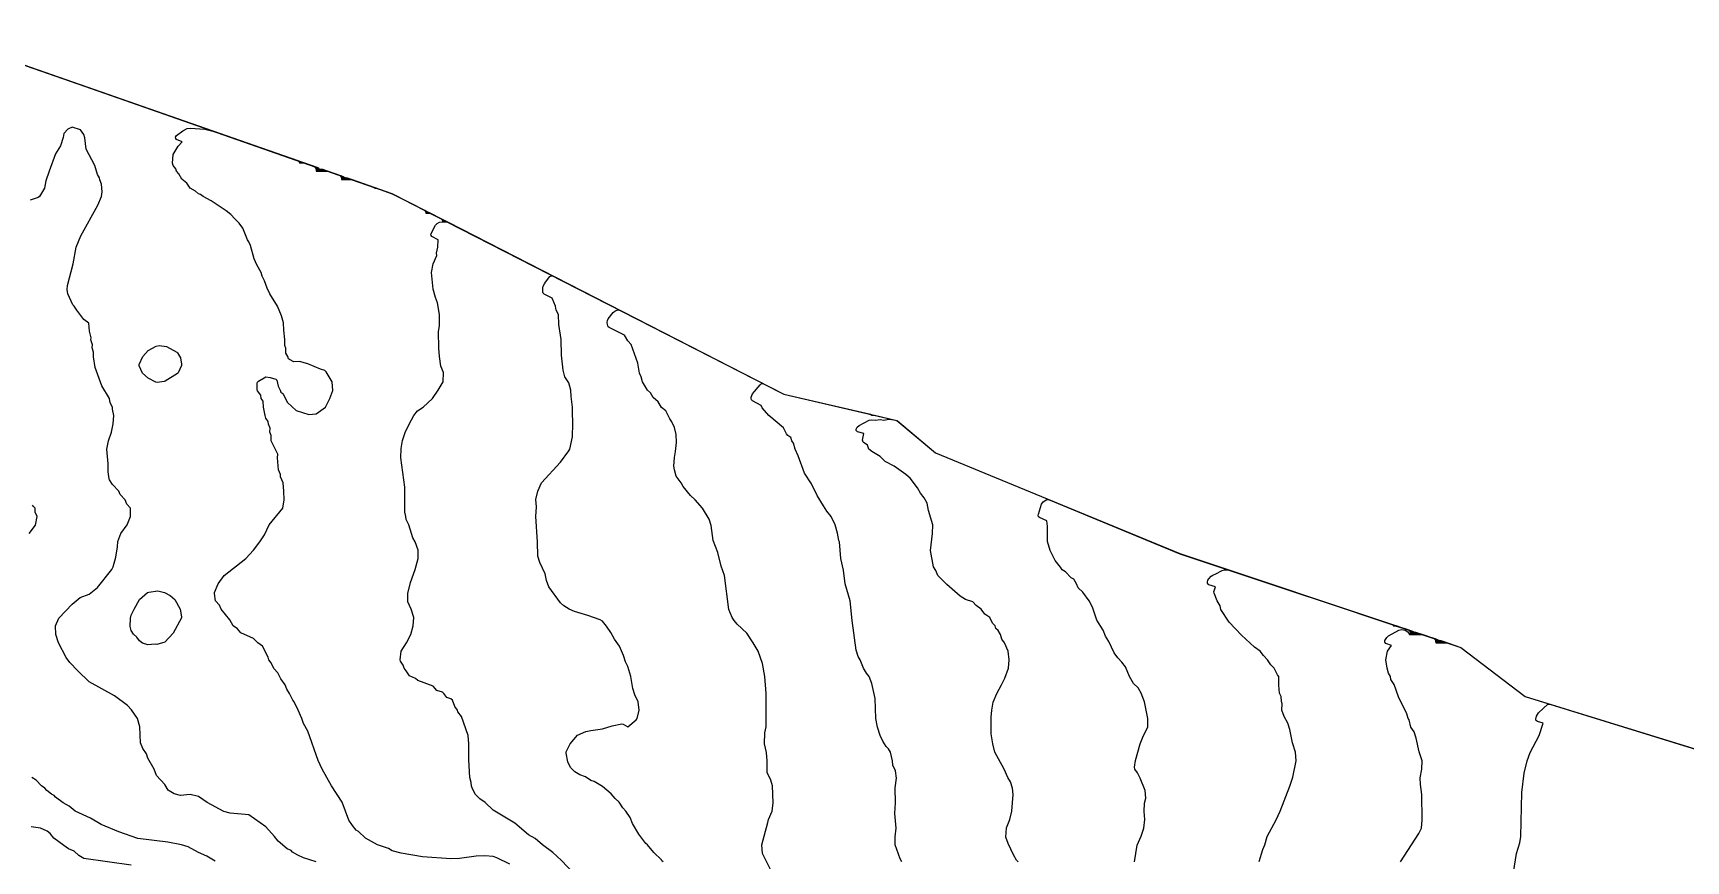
# Model space of a CAD drawing. Header units: millimetres. Extents: x 0 to 1688, y 0 to 1207.
# Drawn here: x 588.4 to 1079.3, y 872.7 to 1118.5 of the extents above; entities that cross this region are included whole.
import ezdxf

# ---------------------------------------------------------------- set-up
doc = ezdxf.new("R2010")
doc.units = ezdxf.units.MM
doc.layers.add('CONTOUR_1m', color=8, linetype='Continuous')
doc.layers.add('CONTOUR_5m_INDEX', color=1, linetype='Continuous')

msp = doc.modelspace()

# ---------------------------------------------------------------- linework, layer by layer
at = {"layer": 'CONTOUR_1m'}
for points, elevation in [([(558.56, 1118.54), (672.82, 1078.62), (673.06, 1078.49), (673.25, 1078.25), (673.55, 1078.15), (674.29, 1078.11), (680.43, 1075.97), (680.75, 1075.75), (681.44, 1075.61), (694.95, 1070.89), (811.34, 1011.34), (844.89, 1003.56), (845.14, 1003.42), (856.42, 993.89), (928.96, 963.98), (1012.46, 936.16), (1031.56, 921.56), (1097.55, 901.2)], 524.3), ([(558.56, 1118.54), (672.74, 1078.65), (673.03, 1078.47), (673.2, 1078.2), (673.5, 1078.11), (674.42, 1078.06), (680.32, 1076), (680.7, 1075.7), (681.57, 1075.57), (694.95, 1070.89), (811.34, 1011.34), (844.89, 1003.56), (845.14, 1003.42), (856.42, 993.89), (928.96, 963.98), (1012.46, 936.16), (1031.56, 921.56), (1097.55, 901.2)], 529.3), ([(558.56, 1118.54), (672.67, 1078.68), (672.96, 1078.49), (673.15, 1078.15), (673.46, 1078.06), (674.56, 1078.02), (680.22, 1076.04), (680.46, 1075.9), (680.65, 1075.66), (680.96, 1075.56), (681.7, 1075.52), (694.95, 1070.89), (811.34, 1011.34), (844.89, 1003.56), (845.14, 1003.42), (856.42, 993.89), (928.96, 963.98), (1012.46, 936.16), (1031.56, 921.56), (1097.55, 901.2)], 534.3), ([(558.56, 1118.54), (672.6, 1078.7), (672.91, 1078.5), (673.1, 1078.11), (673.41, 1078.02), (674.69, 1077.97), (680.15, 1076.07), (680.41, 1075.91), (680.61, 1075.61), (680.91, 1075.52), (681.84, 1075.47), (694.95, 1070.89), (811.34, 1011.34), (844.89, 1003.56), (845.14, 1003.42), (856.42, 993.89), (928.96, 963.98), (1012.46, 936.16), (1031.56, 921.56), (1097.55, 901.2)], 539.3), ([(558.56, 1118.54), (672.47, 1078.75), (672.82, 1078.49), (673.01, 1078.01), (674.78, 1077.94), (680.08, 1076.09), (680.36, 1075.86), (680.51, 1075.51), (680.82, 1075.43), (682.1, 1075.38), (694.95, 1070.89), (811.34, 1011.34), (844.89, 1003.56), (845.14, 1003.42), (856.42, 993.89), (928.96, 963.98), (1012.46, 936.16), (1031.56, 921.56), (1097.55, 901.2)], 549.3), ([(558.56, 1118.54), (672.4, 1078.77), (672.79, 1078.46), (672.95, 1077.96), (674.94, 1077.88), (680.01, 1076.11), (680.29, 1075.88), (680.45, 1075.47), (682.02, 1075.41), (694.95, 1070.89), (811.34, 1011.34), (844.89, 1003.56), (845.14, 1003.42), (856.42, 993.89), (928.96, 963.98), (997.97, 941), (998.3, 940.78), (998.99, 940.65), (1005.47, 938.5), (1005.8, 938.28), (1006.5, 938.15), (1012.46, 936.16), (1031.56, 921.56), (1097.55, 901.2)], 554.3), ([(558.56, 1118.54), (672.33, 1078.8), (672.72, 1078.48), (672.9, 1077.9), (675.1, 1077.83), (679.94, 1076.13), (680.27, 1075.84), (680.4, 1075.41), (682.18, 1075.35), (694.95, 1070.89), (705.13, 1065.69), (705.43, 1065.41), (705.84, 1065.33), (811.34, 1011.34), (844.89, 1003.56), (845.14, 1003.42), (856.42, 993.89), (928.96, 963.98), (997.86, 941.03), (998.24, 940.75), (999.12, 940.61), (1005.36, 938.53), (1005.74, 938.25), (1006.63, 938.11), (1012.46, 936.16), (1031.56, 921.56), (1097.55, 901.2)], 559.3), ([(558.56, 1118.54), (672.26, 1078.82), (672.65, 1078.51), (672.85, 1077.85), (675.25, 1077.78), (679.87, 1076.16), (680.2, 1075.87), (680.35, 1075.36), (682.34, 1075.3), (694.95, 1070.89), (705.02, 1065.75), (705.38, 1065.36), (705.95, 1065.27), (710.09, 1063.15), (710.38, 1062.89), (710.78, 1062.8), (811.34, 1011.34), (844.89, 1003.56), (845.14, 1003.42), (856.42, 993.89), (928.96, 963.98), (997.77, 941.06), (998.01, 940.92), (998.2, 940.7), (998.5, 940.61), (999.25, 940.57), (1005.27, 938.56), (1005.52, 938.43), (1005.7, 938.2), (1006, 938.11), (1006.76, 938.07), (1012.46, 936.16), (1031.56, 921.56), (1097.55, 901.2)], 564.3), ([(558.56, 1118.54), (667.35, 1080.54), (667.74, 1080.22), (668.38, 1080.17), (672.12, 1078.87), (672.37, 1078.72), (672.54, 1078.49), (672.74, 1077.74), (675.55, 1077.67), (679.74, 1076.2), (680.1, 1075.85), (680.24, 1075.24), (682.66, 1075.19), (694.95, 1070.89), (704.87, 1065.83), (705.13, 1065.6), (705.27, 1065.26), (705.9, 1065.24), (706.16, 1065.16), (709.96, 1063.22), (710.17, 1063.01), (710.28, 1062.78), (711, 1062.69), (811.34, 1011.34), (844.89, 1003.56), (845.14, 1003.42), (856.42, 993.89), (928.96, 963.98), (997.62, 941.11), (997.92, 940.92), (998.1, 940.61), (998.41, 940.52), (999.51, 940.48), (1005.13, 938.61), (1005.42, 938.43), (1005.61, 938.11), (1005.91, 938.02), (1007.01, 937.98), (1012.46, 936.16), (1031.56, 921.56), (1097.55, 901.2)], 574.3), ([(558.56, 1118.54), (667.24, 1080.57), (667.51, 1080.41), (667.68, 1080.17), (668.54, 1080.12), (672.05, 1078.89), (672.3, 1078.75), (672.47, 1078.52), (672.68, 1077.68), (675.7, 1077.62), (679.74, 1076.19), (680.03, 1075.88), (680.19, 1075.19), (682.82, 1075.13), (694.95, 1070.89), (704.8, 1065.86), (705.11, 1065.57), (705.21, 1065.2), (706, 1065.19), (706.26, 1065.11), (709.89, 1063.25), (710.1, 1063.05), (710.22, 1062.72), (710.84, 1062.71), (711.1, 1062.64), (811.34, 1011.34), (844.89, 1003.56), (845.14, 1003.42), (856.42, 993.89), (928.96, 963.98), (997.56, 941.13), (997.87, 940.93), (998.06, 940.57), (998.37, 940.48), (999.64, 940.44), (1005.06, 938.63), (1005.37, 938.43), (1005.56, 938.07), (1005.87, 937.98), (1007.14, 937.94), (1012.46, 936.16), (1031.56, 921.56), (1097.55, 901.2)], 579.3), ([(558.56, 1118.54), (667.14, 1080.61), (667.44, 1080.42), (667.63, 1080.07), (668.81, 1080.02), (671.98, 1078.92), (672.23, 1078.77), (672.41, 1078.53), (672.63, 1077.62), (675.84, 1077.57), (679.67, 1076.22), (679.99, 1075.84), (680.13, 1075.13), (682.89, 1075.1), (694.95, 1070.89), (704.74, 1065.89), (705.04, 1065.61), (705.15, 1065.15), (706.1, 1065.14), (706.37, 1065.06), (709.82, 1063.29), (710.06, 1063.04), (710.17, 1062.67), (710.94, 1062.66), (711.21, 1062.58), (811.34, 1011.34), (844.89, 1003.56), (845.14, 1003.42), (856.42, 993.89), (928.96, 963.98), (997.5, 941.15), (997.85, 940.9), (998.01, 940.52), (999.51, 940.48), (1005, 938.65), (1005.36, 938.4), (1005.52, 938.02), (1005.83, 937.94), (1007.19, 937.92), (1012.46, 936.16), (1031.56, 921.56), (1097.55, 901.2)], 584.3), ([(586.27, 1108.86), (667, 1080.66), (667.35, 1080.4), (667.5, 1080.04), (668.87, 1080), (671.9, 1078.95), (672.16, 1078.79), (672.33, 1078.56), (672.51, 1078.02), (672.57, 1077.57), (675.99, 1077.52), (679.53, 1076.26), (679.86, 1075.89), (680, 1075.07), (683.04, 1075.05), (694.95, 1070.89), (704.67, 1065.93), (705.01, 1065.57), (705.1, 1065.1), (706.2, 1065.09), (706.46, 1065.01), (709.75, 1063.32), (710.03, 1063.01), (710.11, 1062.61), (711.05, 1062.6), (711.32, 1062.53), (811.34, 1011.34), (844.89, 1003.56), (845.14, 1003.42), (856.42, 993.89), (928.96, 963.98), (997.43, 941.17), (997.79, 940.92), (997.97, 940.47), (999.74, 940.41), (1005.01, 938.65), (1005.3, 938.42), (1005.47, 937.99), (1007.1, 937.95), (1012.46, 936.16), (1031.56, 921.56), (1097.55, 901.2)], 589.3), ([(672.5, 872.47), (668.73, 873.68), (667, 874.44), (665.43, 875.38), (665, 875.8), (663.87, 876.37), (661.15, 878.65), (660.12, 880.01), (657.5, 882.91), (652.5, 886.42), (646.92, 886.92), (645.06, 887.46), (640.12, 890.05), (637.5, 891.92), (635, 892.48), (632.11, 892.2), (630.24, 892.7), (628.79, 893.54), (628.54, 893.79), (627.5, 895.42), (625.01, 898.14), (624.32, 900), (622.5, 903.23), (622.05, 904.55), (620.99, 906.09), (620.28, 907.85), (620.09, 912.61), (619.34, 915), (617.64, 917.64), (616.39, 918.89), (612.52, 921.72), (604.98, 925.91), (601.62, 929.15), (599.27, 931.71), (598.22, 933.15), (595.94, 937.5), (595.14, 939.97), (595.02, 942.53), (596.02, 944.87), (599.97, 949), (602.4, 950.98), (605, 951.95), (607.5, 953.89), (611.76, 959.27), (612.13, 960.02), (612.91, 962.92), (613.47, 965.97), (613.52, 967.63), (614.42, 969.97), (616.28, 972.5), (617.33, 975), (617.28, 977.5), (616.26, 978.7), (615.73, 980), (614.19, 981.59), (613.79, 982.5), (611.99, 984.49), (611.1, 985.89), (610.99, 986.17), (610.68, 988.23), (610.64, 990.65), (610.27, 994.96), (610.75, 997.45), (611.65, 1000.02), (612.17, 1002.53), (612.35, 1005), (611.96, 1006.92), (611.99, 1007.5), (611.3, 1008.75), (611.04, 1010), (608.79, 1013.79), (606.77, 1019.27), (606.32, 1022.45), (606.3, 1023.8), (605.96, 1025.04), (605.98, 1025.98), (605.48, 1027.43), (605.59, 1028.09), (605.15, 1030.05), (604.95, 1032.45), (603.49, 1033.54), (601.32, 1036.26), (600.54, 1037.5), (600.18, 1037.84), (598.67, 1041.11), (598.5, 1042.45), (598.55, 1043.61), (600.28, 1049.98), (601.18, 1055), (602.52, 1058.35), (607.63, 1067.48), (608.71, 1069.98), (608.91, 1071.41), (608.68, 1073.66), (608.18, 1074.97), (608.1, 1075.6), (607.49, 1076.59), (606.68, 1079.18), (604.12, 1084.12), (603.73, 1087.48), (603.42, 1088.42), (602.5, 1089.82), (600, 1090.58), (598.66, 1090), (597.5, 1088.73), (597.33, 1087.5), (596.53, 1085.03), (595, 1082.69), (593.1, 1077.51), (592.14, 1074.64), (591.79, 1072.51), (590.29, 1070.03), (589.9, 1069.71), (587.54, 1068.97)], 589.3), ([(749.02, 869.05), (745.36, 872.85), (742.78, 875.25), (739.7, 877.48), (737.5, 879.37), (735.52, 880.52), (731.47, 883.97), (725, 887.86), (722.62, 890.08), (721.12, 891.18), (719.8, 892.46), (718.97, 893.97), (718.64, 894.9), (718.53, 896.03), (718.09, 897.5), (717.76, 902.73), (717.76, 907.49), (717.59, 910), (715.61, 915.61), (714.57, 916.97), (714.39, 917.5), (713.62, 918.57), (712.93, 920.43), (712.5, 920.84), (711.24, 921.3), (710.4, 922.5), (710, 922.84), (708.26, 923.33), (707.17, 924.67), (702.65, 926.34), (701.95, 926.95), (700.21, 927.66), (699.23, 929.23), (698.57, 929.98), (698.33, 930.83), (697.52, 932.09), (697.4, 932.5), (697.68, 935.03), (699.24, 937.51), (700.55, 939.98), (701.26, 942.5), (701.42, 945), (700.69, 947.48), (699.72, 949.71), (699.7, 952.19), (700.43, 955.46), (701.82, 959.31), (702.76, 962.5), (702.79, 964.98), (701.87, 967.5), (701.15, 968.69), (700, 972.54), (699.19, 974.13), (699.13, 975), (698.81, 976.27), (698.76, 983.73), (697.56, 992.43), (697.71, 995.17), (698.13, 997.55), (698.9, 999.96), (700.04, 1002.47), (701.43, 1004.95), (702.54, 1006.38), (704.23, 1007.5), (707, 1010), (708.69, 1012.49), (710.15, 1015), (710.3, 1017.8), (709.52, 1019.64), (709.11, 1022.47), (708.94, 1024.98), (708.84, 1029.93), (709.12, 1031.62), (709.1, 1035), (708.49, 1038.49), (707.86, 1040.05), (707.25, 1042.5), (706.76, 1047.46), (707.22, 1050), (708.25, 1052.5), (708.2, 1053.23), (708.61, 1055), (708.65, 1057.13), (706.83, 1058.1), (706.58, 1058.45), (706.55, 1058.81), (707.89, 1061.5), (708.43, 1062.03), (709.1, 1062.37), (709.9, 1062.5), (711.25, 1062.5), (711.53, 1062.42), (811.34, 1011.34), (844.89, 1003.56), (845.14, 1003.42), (856.42, 993.89), (928.96, 963.98), (997.31, 941.21), (997.71, 940.9), (997.87, 940.37), (1000.05, 940.3), (1004.88, 938.69), (1005.21, 938.4), (1005.37, 937.88), (1007.42, 937.84), (1012.46, 936.16), (1031.56, 921.56), (1097.55, 901.2)], 599.3), ([(775.5, 872.5), (775.16, 872.77), (775, 873.08), (772.78, 875.21), (770.92, 877.48), (770.39, 877.93), (768.27, 880.71), (766.39, 883.89), (765.69, 885.69), (764.44, 887.48), (763.5, 888.49), (762.5, 890.15), (761.23, 891.31), (760.13, 892.63), (757.48, 894.8), (755, 896.33), (754.09, 896.64), (752.5, 897.67), (750.81, 898.31), (749.25, 899.2), (748.05, 900.5), (747.22, 902.17), (746.69, 904.75), (746.72, 905.16), (747.86, 907.5), (750.04, 910.09), (752.55, 911.13), (754.02, 911.49), (757.5, 911.97), (760.37, 912.9), (763.21, 913.44), (763.69, 913.38), (765, 912.56), (767.51, 914.6), (767.78, 915), (768.36, 917.5), (768.09, 920), (767.14, 922.07), (766.55, 923.99), (765.94, 927.48), (765, 930.52), (764.34, 931.84), (763.74, 933.77), (762.51, 936.54), (761.1, 938.55), (759.99, 940.57), (758.7, 942.48), (757.48, 943.9), (756.79, 944.31), (753.17, 945.65), (749.19, 946.77), (747.58, 947.53), (746.06, 948.47), (745, 949.39), (741.55, 954.1), (740.92, 955.98), (740.52, 958.02), (738.85, 961.35), (738.31, 963.26), (738.22, 967.51), (737.73, 975.05), (737.9, 977.88), (737.75, 980.04), (738.29, 982.5), (739.38, 985.05), (744.99, 991.13), (747.51, 994.49), (747.83, 995.02), (748.64, 998.64), (748.58, 1000), (748.74, 1001.26), (748.64, 1007.48), (748.19, 1010.64), (748.15, 1012.5), (747.5, 1014.69), (746.35, 1016.43), (745.87, 1018.42), (745.34, 1022.87), (745.22, 1027.53), (744.5, 1032.05), (744.41, 1035), (743.79, 1036.25), (743.51, 1037.5), (742.56, 1039.8), (740.16, 1041.03), (739.9, 1041.31), (739.82, 1041.59), (739.78, 1042.91), (739.91, 1043.41), (740.24, 1044.11), (740.57, 1044.63), (741.9, 1046.22), (742.26, 1046.46), (742.54, 1046.49), (742.82, 1046.41), (811.34, 1011.34), (837.34, 1005.32), (837.65, 1005.16), (838.11, 1005.14), (844.89, 1003.56), (845.14, 1003.42), (856.42, 993.89), (928.96, 963.98), (997.25, 941.24), (997.65, 940.92), (997.82, 940.32), (1000.2, 940.25), (1004.82, 938.71), (1005.15, 938.42), (1005.32, 937.83), (1007.58, 937.79), (1012.46, 936.16), (1031.56, 921.56), (1097.55, 901.2)], 604.3), ([(807.47, 870), (805.04, 874.94), (804.81, 877.57), (806.66, 884.14), (806.8, 885.03), (807.93, 887.5), (808.23, 890), (808.01, 895), (807.5, 896.77), (806.45, 898.98), (806.42, 902.48), (806.2, 904.97), (805.61, 907.53), (805.74, 910.74), (806.13, 912.52), (806.11, 922.49), (805.76, 927.48), (805.01, 931.34), (803.74, 935), (802.22, 937.5), (800.38, 940.38), (797.54, 943.06), (796.64, 944.17), (796.06, 945), (795.05, 947.41), (793.74, 957.5), (792.73, 960.28), (791.76, 964.29), (790.41, 967.91), (789.79, 972.3), (789.21, 974.21), (787.18, 977.5), (785.05, 980), (783.62, 981.22), (781.44, 983.94), (780.84, 985.02), (779.43, 986.98), (778.85, 988.85), (778.73, 990), (778.85, 992.5), (779.24, 994.26), (779.5, 997.03), (779.37, 999.37), (778.94, 1001.47), (778.14, 1003.14), (777.47, 1004.04), (776.35, 1006.36), (775.01, 1007.36), (774.04, 1009.04), (772.51, 1010.34), (771.72, 1011.72), (770.87, 1012.53), (769.41, 1014.97), (769.01, 1016.51), (768.52, 1017.54), (768.04, 1020.55), (766.06, 1026.06), (765, 1027.2), (764.01, 1028.82), (759.46, 1031.15), (759.23, 1031.34), (759.08, 1031.58), (758.95, 1032.04), (758.91, 1032.58), (759.01, 1033.21), (759.22, 1033.71), (760.7, 1035.58), (761.15, 1035.95), (761.6, 1036.18), (762.3, 1036.34), (762.66, 1036.25), (811.34, 1011.34), (837.08, 1005.38), (837.5, 1005.1), (838.35, 1005.08), (844.96, 1003.54), (856.42, 993.89), (928.96, 963.98), (997.18, 941.26), (997.58, 940.94), (997.77, 940.26), (1000.35, 940.2), (1004.75, 938.73), (1005.12, 938.38), (1005.27, 937.77), (1007.73, 937.74), (1012.46, 936.16), (1031.56, 921.56), (1097.55, 901.2)], 609.3), ([(846.47, 872.5), (845.9, 873.4), (844.46, 877.54), (844.42, 879.95), (844.71, 882.5), (844.39, 886.84), (844.52, 890.01), (844.46, 894.41), (844.79, 897.29), (844.54, 899.51), (843.73, 901.22), (843.61, 902.5), (843.02, 905), (842.5, 905.99), (841.75, 906.75), (840.79, 908.33), (839.98, 909.98), (839.21, 912.46), (838.69, 915), (838.51, 921.01), (837.5, 925.46), (836.71, 927.5), (835.95, 928.45), (835.02, 930.02), (834.01, 932.5), (833.45, 933.45), (832.88, 935.37), (831.67, 944.15), (831.1, 950), (829.62, 955), (829.12, 959.1), (828.33, 962.5), (827.93, 967.5), (827.73, 967.91), (827.35, 970.02), (826.6, 972.53), (825.45, 975), (824.15, 976.58), (823.17, 978.15), (821.32, 981.29), (819.63, 984.67), (817.49, 987.83), (815.59, 993.07), (814.72, 995), (814.27, 996.77), (813.72, 997.51), (813.46, 998.46), (812.53, 999.08), (812.15, 999.52), (811.3, 1001.3), (806.93, 1005.04), (804.93, 1007.29), (804.68, 1008.01), (802.03, 1009.37), (801.72, 1009.67), (801.62, 1010.01), (801.67, 1010.49), (802.04, 1011.39), (804.33, 1014.13), (804.76, 1014.46), (805.06, 1014.49), (805.34, 1014.41), (811.37, 1011.34), (837.03, 1005.39), (837.3, 1005.27), (837.5, 1005.05), (838.58, 1005.03), (844.89, 1003.56), (845.14, 1003.42), (856.42, 993.89), (928.96, 963.98), (992.46, 942.83), (992.7, 942.69), (997.12, 941.28), (997.52, 940.96), (997.72, 940.21), (1000.42, 940.17), (1004.76, 938.72), (1005.06, 938.4), (1005.22, 937.72), (1007.89, 937.69), (1012.46, 936.16), (1031.56, 921.56), (1097.55, 901.2)], 614.3), ([(587.25, 970), (589.08, 972.48), (589.6, 975), (588.94, 976.33), (589, 977.5), (588.41, 978.06), (588.24, 978.4)], 584.3), ([(915.55, 872.47), (916.36, 877.47), (917.49, 880.07), (918.28, 882.5), (918.56, 885), (918.41, 887.46), (918.53, 889.92), (918.93, 891.43), (918.67, 893.69), (917.26, 897.29), (916.43, 898.93), (915.65, 899.98), (915.53, 900.56), (915.82, 902.55), (917.26, 907.47), (918.25, 909.97), (919.48, 912.5), (919.52, 915), (918.49, 920), (917.52, 922.52), (916.62, 924.12), (915.25, 925.42), (914.09, 927.53), (912.85, 930.39), (911.8, 931.8), (910.54, 933.04), (909.54, 934.54), (907.96, 937.93), (906.96, 939.46), (906.22, 941.22), (904.3, 944.26), (903.05, 948.05), (902.05, 950), (900.16, 952.5), (898.82, 953.81), (898.33, 955), (897.5, 956.42), (896.72, 956.82), (895, 958.56), (894.05, 959.21), (893.59, 960), (891.93, 961.98), (890.52, 964.96), (889.67, 967.54), (889.7, 972.18), (889.51, 973.75), (887.29, 974.67), (887.02, 974.93), (886.9, 975.29), (886.98, 975.74), (887.91, 978.67), (888.43, 979.34), (889.45, 980.07), (889.97, 980.05), (928.98, 963.97), (992.05, 942.96), (992.3, 942.83), (992.5, 942.56), (993.37, 942.52), (996.99, 941.32), (997.25, 941.17), (997.43, 940.93), (997.61, 940.11), (1000.71, 940.08), (1004.63, 938.76), (1004.96, 938.38), (1005.11, 937.61), (1008.19, 937.59), (1012.46, 936.16), (1031.56, 921.56), (1097.55, 901.2)], 624.3), ([(952.53, 872.57), (953.62, 876.12), (954.29, 877.5), (954.91, 880.03), (957.63, 884.99), (958.79, 887.49), (961.72, 894.99), (962.59, 897.61), (963.54, 902.5), (963.35, 905), (962.49, 907.83), (961.72, 911.75), (961.11, 913.61), (960.02, 915.64), (959.3, 917.47), (959.4, 919.4), (959.16, 920.04), (959.06, 921.56), (958.65, 922.6), (958.38, 924.96), (958.43, 927.5), (957.98, 928.03), (957.05, 930), (956.01, 930.96), (955.03, 932.5), (953.81, 933.73), (952.85, 935), (951.22, 936.26), (947.33, 939.8), (943.62, 943.62), (941.22, 947.44), (941.01, 948.51), (940.06, 950), (939.17, 952.26), (939.13, 952.68), (939.55, 954.12), (937.62, 954.77), (937.38, 954.94), (937.23, 955.18), (937.18, 955.53), (937.36, 956.09), (937.61, 956.49), (938.3, 957.28), (938.8, 957.64), (939.66, 957.96), (941.54, 959.02), (942.27, 959.2), (943.24, 959.22), (992.05, 942.97), (992.3, 942.82), (992.5, 942.55), (993.36, 942.53), (996.88, 941.36), (997.13, 941.21), (997.31, 940.98), (997.5, 940.06), (1000.85, 940.03), (1004.38, 938.86), (1004.63, 938.72), (1004.81, 938.48), (1005, 937.56), (1008.34, 937.54), (1012.46, 936.16), (1031.56, 921.56), (1097.55, 901.2)], 629.3), ([(994.51, 872.47), (1000.01, 880.93), (1000.75, 882.5), (1001, 884.98), (1000.85, 892.48), (1000.46, 895.41), (1000.43, 897.42), (1000.92, 900), (1001.02, 902.5), (1000.14, 905.09), (999.23, 909.2), (998.6, 911.08), (997.61, 912.51), (997.11, 914.61), (996.83, 915.07), (996.47, 916.47), (994, 921.43), (992.67, 925.17), (991.69, 926.63), (991.53, 927.5), (991.03, 928.53), (990.63, 929.97), (990.15, 932.42), (990.72, 934.99), (991.89, 936.69), (990.17, 937.3), (989.88, 937.71), (989.92, 938.21), (990.52, 939.08), (991.01, 939.54), (994.03, 941.24), (994.92, 941.43), (995.89, 941.27), (996.72, 940.75), (997.26, 940), (1000.91, 940), (1004.36, 938.87), (1004.62, 938.72), (1004.8, 938.48), (1005, 937.51), (1008.48, 937.49), (1012.46, 936.16), (1031.56, 921.56), (1092.25, 902.84)], 634.3), ([(1027.86, 867.45), (1029.02, 875), (1029.99, 878.11), (1030.3, 879.97), (1030.57, 893.03), (1031.3, 898.82), (1032.15, 902.45), (1033.07, 904.95), (1035.73, 910), (1036.92, 913.62), (1035.26, 914.14), (1034.94, 914.33), (1034.78, 914.58), (1034.73, 914.87), (1034.99, 915.76), (1035.21, 916.27), (1035.51, 916.67), (1038.3, 919.26), (1038.58, 919.33), (1038.86, 919.3), (1092.07, 902.9)], 639.3), ([(642.48, 872.68), (640.02, 874.15), (637.47, 875.27), (634.41, 876.91), (632.5, 877.52), (628.37, 878.35), (619.44, 879.44), (613.87, 881.34), (608.61, 883.54), (605.42, 885.46), (600.84, 887.49), (599.05, 889.05), (597.3, 890.03), (595.07, 891.66), (594.64, 892.14), (593.83, 892.53), (592.5, 893.66), (591.89, 894.39), (590.84, 895.03), (589.25, 896.75), (587.98, 897.53)], 584.3), ([(617.49, 871.51), (603.49, 873.5), (601.92, 874.37), (600.61, 875.61), (598.87, 876.37), (597.48, 877.29), (594.54, 879.49), (593.4, 880.9), (592.52, 881.56), (590.57, 882.49), (587.83, 882.86)], 579.3)]:
    msp.add_lwpolyline(points, dxfattribs=dict(at, elevation=elevation))
at = {"layer": 'CONTOUR_5m_INDEX'}
for points, elevation in [([(558.56, 1118.54), (672.54, 1078.72), (672.89, 1078.47), (673.05, 1078.06), (673.37, 1077.97), (674.82, 1077.93), (680.14, 1076.06), (680.43, 1075.84), (680.56, 1075.56), (680.87, 1075.47), (681.97, 1075.43), (694.95, 1070.89), (811.34, 1011.34), (844.89, 1003.56), (845.14, 1003.42), (856.42, 993.89), (928.96, 963.98), (1012.46, 936.16), (1031.56, 921.56), (1097.55, 901.2)], 544.3), ([(558.56, 1118.54), (667.48, 1080.49), (667.8, 1080.28), (668.23, 1080.23), (672.19, 1078.85), (672.58, 1078.53), (672.8, 1077.79), (675.4, 1077.72), (679.81, 1076.18), (680.13, 1075.89), (680.3, 1075.3), (682.5, 1075.24), (694.95, 1070.89), (704.94, 1065.79), (705.17, 1065.61), (705.32, 1065.31), (706.06, 1065.22), (709.98, 1063.21), (710.33, 1062.83), (710.89, 1062.75), (811.34, 1011.34), (844.89, 1003.56), (845.14, 1003.42), (856.42, 993.89), (928.96, 963.98), (997.69, 941.09), (997.99, 940.9), (998.15, 940.66), (998.46, 940.56), (999.38, 940.52), (1005.19, 938.59), (1005.49, 938.4), (1005.65, 938.16), (1005.96, 938.06), (1006.89, 938.03), (1012.46, 936.16), (1031.56, 921.56), (1097.55, 901.2)], 569.3), ([(729.99, 871.77), (726.16, 873.68), (725, 874.02), (722.51, 874.31), (719.98, 874.2), (715.05, 873.46), (712.47, 873.41), (704.03, 874), (697.69, 875.01), (695.03, 875.73), (693.9, 876.39), (690.7, 877.5), (687.11, 879.47), (685.01, 881.46), (684.36, 881.91), (683.22, 883.27), (682.2, 884.82), (680.22, 890.22), (676.98, 895.03), (674.22, 900.02), (673.06, 902.54), (670.01, 911.3), (668.65, 913.6), (668.22, 915.02), (667.13, 917.51), (665.89, 919.98), (665.49, 920.48), (664.51, 922.48), (663.72, 923.72), (663.21, 925), (661.92, 926.84), (661.05, 928.55), (659.88, 929.92), (659.08, 931.58), (658.43, 932.44), (658.18, 933.21), (656.47, 936.47), (655.09, 937.5), (653.81, 938.81), (650.11, 940.46), (649.12, 941.62), (647.85, 942.51), (646.78, 944.32), (644.26, 947.5), (643.7, 948.7), (642.6, 949.95), (642.25, 952.1), (642.3, 952.42), (643.38, 955), (645.17, 957.47), (651.61, 962.5), (653.85, 964.99), (655.76, 967.49), (657.06, 969.55), (658.48, 972.5), (662.6, 977.5), (662.95, 980), (662.89, 982.51), (662.64, 985), (661.9, 986.79), (661.87, 987.5), (661.24, 988.82), (660.94, 992.43), (661.05, 993.55), (659.12, 997.47), (659.09, 999.09), (658.73, 1000.08), (658.78, 1001.28), (658.27, 1002.43), (658.23, 1003.23), (657.53, 1004.19), (657.26, 1004.96), (656.78, 1007.5), (656.74, 1009.24), (656.14, 1010.01), (656.01, 1011.01), (655.06, 1012.3), (654.93, 1012.59), (654.91, 1014.56), (654.99, 1014.91), (655.29, 1015.22), (657.51, 1016.44), (658.82, 1016.31), (660.51, 1015.78), (660.79, 1015.45), (661.19, 1013.69), (661.81, 1012.53), (661.96, 1011.96), (662.55, 1011.48), (663.9, 1008.9), (666.48, 1006.48), (670.32, 1005.32), (672.5, 1005.5), (675.21, 1007.5), (676.56, 1010), (677.41, 1012.41), (677.19, 1015), (675.45, 1017.93), (675, 1018.38), (673.71, 1018.77), (670.02, 1020.34), (667.52, 1021.07), (665.82, 1020.94), (664.55, 1021.58), (664.28, 1021.82), (664.08, 1022.5), (663.47, 1023.54), (663.48, 1025), (663.13, 1025.75), (663.13, 1027.52), (662.83, 1030.3), (662.77, 1032.5), (662.15, 1034.62), (660.93, 1037.5), (658.68, 1041.12), (657.87, 1042.8), (657.14, 1045), (656.4, 1046.4), (656.1, 1047.5), (654.83, 1049.78), (654.08, 1051.52), (652.96, 1055.49), (652.5, 1056.59), (652.07, 1057.2), (650.66, 1060.66), (649.63, 1062.13), (648.27, 1063.34), (647.13, 1064.63), (645.77, 1065.74), (641.24, 1068.72), (638.92, 1070), (638.14, 1070.64), (637.51, 1070.86), (636.63, 1071.63), (635.04, 1072.53), (634.01, 1074.01), (632.51, 1075.2), (631.7, 1076.7), (630.94, 1077.51), (630.74, 1078.24), (630.01, 1079.23), (629.79, 1079.93), (629.99, 1082.49), (631.43, 1085), (632.7, 1086.28), (631, 1086.91), (630.74, 1087.25), (630.71, 1087.68), (630.96, 1088.1), (632.81, 1089.49), (634.12, 1090.18), (635.01, 1090.33), (639.34, 1089.99), (642.56, 1089.2), (667, 1080.66), (667.35, 1080.4), (667.5, 1080.01), (668.9, 1079.99), (671.82, 1078.97), (672.13, 1078.77), (672.29, 1078.51), (672.44, 1078.04), (672.5, 1077.51), (676.13, 1077.47), (679.52, 1076.27), (679.84, 1075.88), (680, 1075.02), (683.19, 1075), (689.68, 1072.73), (690, 1072.52), (690.42, 1072.48), (695.05, 1070.85), (704.67, 1065.93), (704.94, 1065.61), (705.04, 1065.04), (706.29, 1065.04), (706.56, 1064.96), (709.65, 1063.38), (709.93, 1063.02), (710, 1062.56), (711.15, 1062.55), (711.42, 1062.47), (811.34, 1011.34), (844.89, 1003.56), (845.14, 1003.42), (856.42, 993.89), (928.96, 963.98), (997.37, 941.19), (997.73, 940.94), (997.92, 940.42), (999.89, 940.35), (1004.94, 938.67), (1005.28, 938.38), (1005.42, 937.93), (1007.26, 937.9), (1012.46, 936.16), (1031.56, 921.56), (1097.55, 901.2)], 594.3), ([(880.97, 872.5), (880.45, 873), (879.59, 874.56), (877.99, 877.95), (877.31, 879.83), (877.54, 882.53), (878.46, 885.02), (879.09, 887.5), (879.51, 892.5), (879.31, 894.31), (878.73, 896.23), (877.89, 897.5), (876.78, 900.01), (874.08, 905), (873.41, 907.54), (872.95, 910.45), (872.96, 915.48), (873.13, 917.54), (873.59, 919.93), (874.6, 922.5), (876.05, 924.99), (877, 927), (878.12, 930), (878.3, 932.5), (878.02, 935), (876.9, 937.5), (876.13, 938.62), (875.76, 940), (875, 941.13), (874.36, 941.8), (874.1, 942.5), (873.31, 943.31), (872.54, 945.04), (871.12, 946.06), (870.02, 947.52), (868.54, 948.54), (867.5, 949.67), (865.38, 950.38), (863.77, 951.36), (859.83, 954.79), (857.1, 957.51), (856.5, 959), (855.8, 960.08), (854.89, 964.88), (855.52, 969.98), (855.61, 972.5), (854.37, 976.83), (853.94, 978.94), (853.04, 980.54), (851.93, 981.93), (851.07, 983.57), (848.85, 986.37), (847.62, 987.51), (844.14, 989.98), (841.43, 991.38), (840, 992.79), (837.5, 994.26), (836.67, 995.05), (836.23, 996.23), (834.95, 997.11), (834.79, 997.4), (834.75, 997.7), (835.1, 999.67), (833.23, 1000.14), (832.9, 1000.53), (832.88, 1000.97), (833.2, 1001.55), (833.75, 1002.06), (836.72, 1003.61), (837.46, 1003.73), (838.54, 1003.61), (840.02, 1003.82), (841.11, 1003.64), (842.52, 1003.87), (844.15, 1003.73), (844.96, 1003.54), (856.42, 993.89), (928.96, 963.98), (992.31, 942.88), (992.65, 942.65), (993.14, 942.6), (997.05, 941.3), (997.31, 941.15), (997.49, 940.92), (997.66, 940.16), (1000.56, 940.13), (1004.69, 938.74), (1004.99, 938.42), (1005.17, 937.67), (1008.04, 937.64), (1012.46, 936.16), (1031.56, 921.56), (1097.55, 901.2)], 619.3)]:
    msp.add_lwpolyline(points, dxfattribs=dict(at, elevation=elevation))
at = {"layer": 'CONTOUR_5m_INDEX', "elevation": 594.3}
for points in [[(631.05, 1023.85), (631.31, 1023.61), (632.11, 1022.07), (632.45, 1020.23), (632.42, 1019.86), (631.45, 1017.71), (631.28, 1017.47), (627.64, 1015.19), (627.33, 1015.08), (625.22, 1014.84), (624.87, 1014.88), (622.53, 1016.05), (620.9, 1017.57), (619.89, 1019.75), (619.87, 1020.18), (620.96, 1022.53), (622.6, 1024.27), (624.94, 1025.61), (625.79, 1025.76), (628.04, 1025.53), (631.05, 1023.85)], [(617.55, 941.16), (617.22, 942.34), (617.31, 944.81), (617.53, 945.76), (618.35, 947.53), (619.97, 950.35), (622.39, 952.44), (622.71, 952.56), (625.38, 952.94), (627.36, 952.48), (629.1, 951.53), (630.51, 950.4), (632.05, 947.54), (632.43, 945.24), (632.41, 944.93), (630.01, 940.33), (627.54, 937.66), (625.15, 936.99), (624.64, 937.14), (622.5, 936.93), (620.85, 937.45), (619.93, 938.06), (619.21, 939.21), (618.24, 940.04), (617.55, 941.16)]]:
    msp.add_lwpolyline(points, close=True, dxfattribs=at)

doc.saveas('drawing.dxf')
